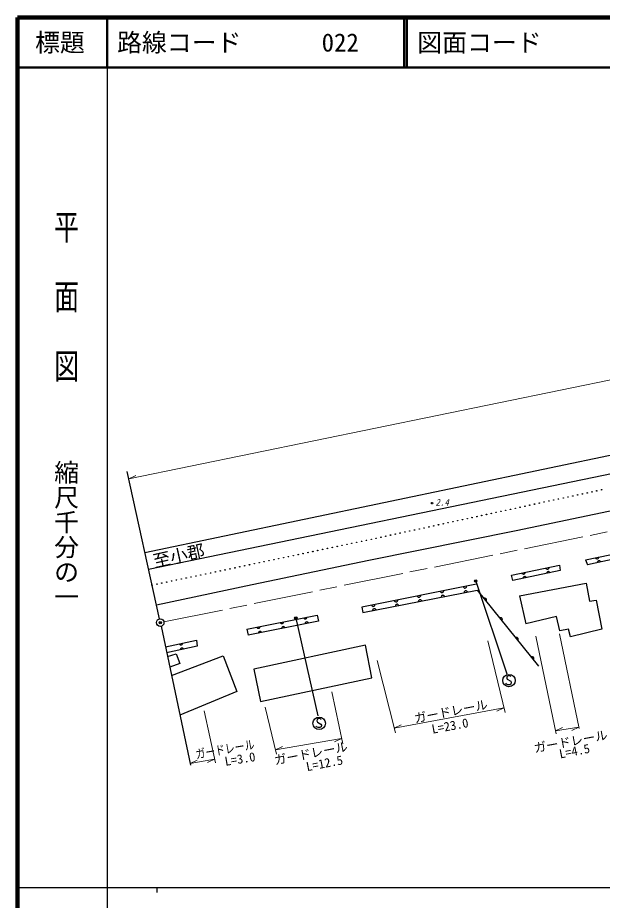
# Model space of a CAD drawing. Units: millimetres, scale not verified. Extents: x 40000 to 680000, y 20000 to 380000.
# Drawn here: x 40000 to 157600, y 202409 to 380000 of the extents above; entities that cross this region are included whole.
import ezdxf
from ezdxf.enums import TextEntityAlignment as Align

# ---------------------------------------------------------------- set-up
doc = ezdxf.new("R2010")
doc.units = ezdxf.units.MM
doc.header["$LTSCALE"] = 1000
doc.header["$PDMODE"] = 32
doc.header["$PDSIZE"] = 500
doc.linetypes.add('CHAIN', pattern=[18.5, 12, -1.5, 3.5, -1.5])
for name, color, linetype, lineweight in [('M-BGD', 7, 'Continuous', 25), ('M-BMK', 2, 'CHAIN', 13), ('M-BMK-OTRS', 5, 'Continuous', 25), ('M-BMK-SRVR', 3, 'Continuous', 25), ('M-STR-HTXT', 7, 'Continuous', 13), ('M-STR-STRC', 7, 'Continuous', 25), ('M-TTL', 2, 'Continuous', 140), ('M-TTL-BAND', 7, 'Continuous', 25), ('M-TTL-LINE', 7, 'Continuous', 50)]:
    doc.layers.add(name, color=color, linetype=linetype, lineweight=lineweight)
for name, color, linetype in [('M-BMK-HTXT', 7, 'Continuous'), ('M-OTRS', 6, 'Continuous'), ('M-TTL-TXT', 7, 'Continuous')]:
    doc.layers.add(name, color=color, linetype=linetype)
doc.styles.add('@ＭＳ ゴシック', font='')
doc.styles.add('ＭＳ ゴシック', font='')
doc.styles.get('@ＭＳ ゴシック').set_extended_font_data('@MS Gothic')
doc.styles.get('ＭＳ ゴシック').set_extended_font_data('MS Gothic')

msp = doc.modelspace()

# ---------------------------------------------------------------- linework, layer by layer
at = {"layer": 'M-BGD'}
for p, q in [((65591, 272419), (240627, 309002)), ((165723, 289506), (66339, 269002)), ((140263, 276839), (170305, 283084)), ((110653, 270827), (140263, 276839)), ((154197, 270935), (168283, 273844)), ((168464, 272935), (154605, 269936)), ((87155, 265957), (110653, 270827)), ((154197, 270935), (154605, 269936)), ((156201, 271349), (156246, 271273)), ((156246, 271273), (156301, 271213)), ((156301, 271213), (156384, 271158)), ((156384, 271158), (156461, 271131)), ((156461, 271131), (156549, 271121)), ((156549, 271121), (156659, 271143)), ((156583, 270450), (156573, 270362)), ((156609, 270527), (156583, 270450)), ((156663, 270610), (156609, 270527)), ((156659, 271143), (156735, 271188)), ((156722, 270666), (156663, 270610)), ((156798, 270711), (156722, 270666)), ((156735, 271188), (156795, 271243)), ((156795, 271243), (156850, 271326)), ((156908, 270735), (156798, 270711)), ((156850, 271326), (156877, 271403)), ((156877, 271403), (156887, 271491)), ((156996, 270725), (156908, 270735)), ((157073, 270699), (156996, 270725)), ((157156, 270645), (157073, 270699)), ((157212, 270586), (157156, 270645)), ((157257, 270510), (157212, 270586)), ((139330, 267845), (148963, 269844)), ((149145, 268753), (139602, 266754)), ((141395, 268273), (141440, 268197)), ((141440, 268197), (141495, 268137)), ((141929, 268112), (141989, 268168)), ((141989, 268168), (142044, 268250)), ((142044, 268250), (142070, 268328)), ((142070, 268328), (142081, 268415)), ((146212, 269273), (146256, 269196)), ((146256, 269196), (146312, 269136)), ((146312, 269136), (146395, 269082)), ((146395, 269082), (146472, 269055)), ((146427, 268270), (146417, 268182)), ((146454, 268347), (146427, 268270)), ((146508, 268430), (146454, 268347)), ((146472, 269055), (146560, 269045)), ((146568, 268485), (146508, 268430)), ((146560, 269045), (146669, 269068)), ((146644, 268530), (146568, 268485)), ((146754, 268553), (146644, 268530)), ((146669, 269068), (146746, 269112)), ((146746, 269112), (146806, 269167)), ((146842, 268543), (146754, 268553)), ((146806, 269167), (146860, 269250)), ((146919, 268516), (146842, 268543)), ((146860, 269250), (146887, 269327)), ((146887, 269327), (146897, 269415)), ((147002, 268462), (146919, 268516)), ((147057, 268402), (147002, 268462)), ((147102, 268325), (147057, 268402)), ((148963, 269844), (149145, 268753)), ((139602, 266754), (139330, 267845)), ((141495, 268137), (141578, 268082)), ((141578, 268082), (141655, 268055)), ((141656, 267270), (141645, 267182)), ((141655, 268055), (141743, 268045)), ((141682, 267347), (141656, 267270)), ((141737, 267430), (141682, 267347)), ((141796, 267485), (141737, 267430)), ((141743, 268045), (141853, 268068)), ((141873, 267530), (141796, 267485)), ((141853, 268068), (141929, 268112)), ((141983, 267553), (141873, 267530)), ((142070, 267543), (141983, 267553)), ((142148, 267516), (142070, 267543)), ((142230, 267462), (142148, 267516)), ((142286, 267402), (142230, 267462)), ((142331, 267326), (142286, 267402)), ((67893, 261894), (87155, 265957)), ((132273, 265997), (109198, 261383)), ((109417, 260328), (132427, 264836)), ((125683, 264594), (125694, 264682)), ((129622, 265467), (129666, 265390)), ((129666, 265390), (129721, 265330)), ((129721, 265330), (129804, 265275)), ((129804, 265275), (129880, 265248)), ((129937, 264619), (129877, 264565)), ((129880, 265248), (129968, 265237)), ((130014, 264663), (129937, 264619)), ((129968, 265237), (130078, 265259)), ((130124, 264685), (130014, 264663)), ((130078, 265259), (130155, 265302)), ((130212, 264673), (130124, 264685)), ((130155, 265302), (130215, 265357)), ((130289, 264645), (130212, 264673)), ((130215, 265357), (130270, 265440)), ((130270, 265440), (130298, 265517)), ((130371, 264590), (130289, 264645)), ((130298, 265517), (130309, 265604)), ((132427, 264836), (144779, 249541)), ((140920, 263664), (154325, 266209)), ((154325, 266209), (155006, 262619)), ((116453, 262748), (116464, 262836)), ((120392, 263621), (120436, 263544)), ((120436, 263544), (120491, 263484)), ((120491, 263484), (120574, 263429)), ((120574, 263429), (120651, 263402)), ((120651, 263402), (120738, 263391)), ((120810, 262860), (120733, 262816)), ((120738, 263391), (120848, 263413)), ((120920, 262882), (120810, 262860)), ((120848, 263413), (120925, 263457)), ((121008, 262870), (120920, 262882)), ((120925, 263457), (120986, 263512)), ((120986, 263512), (121040, 263594)), ((121085, 262842), (121008, 262870)), ((121040, 263594), (121068, 263671)), ((121068, 263671), (121079, 263759)), ((121167, 262787), (121085, 262842)), ((125007, 264544), (125051, 264467)), ((125051, 264467), (125106, 264407)), ((125106, 264407), (125189, 264352)), ((125192, 263504), (125180, 263416)), ((125189, 264352), (125265, 264325)), ((125219, 263581), (125192, 263504)), ((125275, 263663), (125219, 263581)), ((125265, 264325), (125353, 264314)), ((125335, 263718), (125275, 263663)), ((125412, 263761), (125335, 263718)), ((125353, 264314), (125463, 264336)), ((125522, 263783), (125412, 263761)), ((125463, 264336), (125540, 264380)), ((125610, 263772), (125522, 263783)), ((125540, 264380), (125600, 264434)), ((125600, 264434), (125655, 264517)), ((125687, 263744), (125610, 263772)), ((125655, 264517), (125683, 264594)), ((125769, 263689), (125687, 263744)), ((125824, 263628), (125769, 263689)), ((125867, 263551), (125824, 263628)), ((129794, 264406), (129782, 264318)), ((129822, 264483), (129794, 264406)), ((129877, 264565), (129822, 264483)), ((130426, 264530), (130371, 264590)), ((130469, 264453), (130426, 264530)), ((133877, 263174), (133794, 263143)), ((133958, 263185), (133877, 263174)), ((134056, 263175), (133958, 263185)), ((134133, 263147), (134056, 263175)), ((134208, 263099), (134133, 263147)), ((134278, 263012), (134208, 263099)), ((134309, 262929), (134278, 263012)), ((134320, 262848), (134309, 262929)), ((134310, 262750), (134320, 262848)), ((140920, 263664), (142192, 258030)), ((109198, 261383), (109417, 260328)), ((111163, 261775), (111207, 261699)), ((111207, 261699), (111262, 261638)), ((111262, 261638), (111344, 261583)), ((111344, 261583), (111421, 261556)), ((111421, 261556), (111509, 261545)), ((111509, 261545), (111618, 261567)), ((111716, 261078), (111606, 261057)), ((111618, 261567), (111695, 261611)), ((111695, 261611), (111756, 261666)), ((111804, 261067), (111716, 261078)), ((111756, 261666), (111811, 261748)), ((111881, 261039), (111804, 261067)), ((111811, 261748), (111838, 261825)), ((111838, 261825), (111849, 261913)), ((115778, 262698), (115822, 262622)), ((115822, 262622), (115876, 262561)), ((115876, 262561), (115959, 262506)), ((115959, 262506), (116036, 262479)), ((115988, 261701), (115976, 261613)), ((116015, 261778), (115988, 261701)), ((116071, 261860), (116015, 261778)), ((116036, 262479), (116124, 262468)), ((116131, 261915), (116071, 261860)), ((116124, 262468), (116233, 262490)), ((116208, 261958), (116131, 261915)), ((116318, 261980), (116208, 261958)), ((116233, 262490), (116310, 262534)), ((116310, 262534), (116371, 262589)), ((116406, 261969), (116318, 261980)), ((116371, 262589), (116426, 262671)), ((116483, 261941), (116406, 261969)), ((116426, 262671), (116453, 262748)), ((116565, 261886), (116483, 261941)), ((116620, 261825), (116565, 261886)), ((116663, 261748), (116620, 261825)), ((120590, 262603), (120578, 262515)), ((120617, 262680), (120590, 262603)), ((120673, 262762), (120617, 262680)), ((120733, 262816), (120673, 262762)), ((121222, 262727), (121167, 262787)), ((121265, 262650), (121222, 262727)), ((134234, 262599), (134282, 262673)), ((134282, 262673), (134310, 262750)), ((155006, 262619), (156370, 262801)), ((156370, 262801), (157506, 256985)), ((86078, 256973), (100210, 259790)), ((98159, 259224), (98186, 259301)), ((98186, 259301), (98198, 259389)), ((100210, 259790), (100482, 258609)), ((111385, 260800), (111374, 260712)), ((111413, 260877), (111385, 260800)), ((111468, 260959), (111413, 260877)), ((111529, 261013), (111468, 260959)), ((111606, 261057), (111529, 261013)), ((111963, 260984), (111881, 261039)), ((112017, 260924), (111963, 260984)), ((112061, 260846), (112017, 260924)), ((148372, 259529), (142192, 258030)), ((149054, 256666), (148372, 259529)), ((100482, 258609), (86396, 255746)), ((88765, 257423), (88776, 257511)), ((92801, 258313), (92844, 258236)), ((92844, 258236), (92899, 258176)), ((92899, 258176), (92982, 258121)), ((92982, 258121), (93058, 258093)), ((93058, 258093), (93146, 258082)), ((93146, 258082), (93256, 258104)), ((93256, 258104), (93333, 258148)), ((93333, 258148), (93393, 258203)), ((93393, 258203), (93448, 258285)), ((93448, 258285), (93476, 258362)), ((93476, 258362), (93487, 258450)), ((97511, 259252), (97555, 259175)), ((97555, 259175), (97610, 259115)), ((97610, 259115), (97692, 259060)), ((97692, 259060), (97769, 259032)), ((97769, 259032), (97857, 259021)), ((97802, 258150), (97792, 258062)), ((97829, 258227), (97802, 258150)), ((97884, 258309), (97829, 258227)), ((97857, 259021), (97967, 259043)), ((97944, 258364), (97884, 258309)), ((98021, 258408), (97944, 258364)), ((97967, 259043), (98044, 259087)), ((98131, 258431), (98021, 258408)), ((98044, 259087), (98104, 259142)), ((98104, 259142), (98159, 259224)), ((98219, 258420), (98131, 258431)), ((98296, 258393), (98219, 258420)), ((98378, 258338), (98296, 258393)), ((98433, 258278), (98378, 258338)), ((98477, 258201), (98433, 258278)), ((137051, 259244), (136968, 259213)), ((137132, 259255), (137051, 259244)), ((137230, 259245), (137132, 259255)), ((137307, 259217), (137230, 259245)), ((137382, 259169), (137307, 259217)), ((137452, 259082), (137382, 259169)), ((137408, 258668), (137456, 258743)), ((137483, 258999), (137452, 259082)), ((137456, 258743), (137484, 258819)), ((137494, 258918), (137483, 258999)), ((137484, 258819), (137494, 258918)), ((86078, 256973), (86396, 255746)), ((88090, 257374), (88134, 257297)), ((88134, 257297), (88189, 257237)), ((88189, 257237), (88271, 257182)), ((88271, 257182), (88348, 257154)), ((88348, 257154), (88436, 257143)), ((88411, 256241), (88401, 256153)), ((88439, 256318), (88411, 256241)), ((88436, 257143), (88546, 257165)), ((88493, 256401), (88439, 256318)), ((88554, 256456), (88493, 256401)), ((88546, 257165), (88623, 257209)), ((88630, 256500), (88554, 256456)), ((88623, 257209), (88683, 257264)), ((88740, 256522), (88630, 256500)), ((88683, 257264), (88738, 257346)), ((88738, 257346), (88765, 257423)), ((88828, 256512), (88740, 256522)), ((88905, 256484), (88828, 256512)), ((88987, 256430), (88905, 256484)), ((89043, 256369), (88987, 256430)), ((89087, 256293), (89043, 256369)), ((93107, 257195), (93096, 257108)), ((93134, 257272), (93107, 257195)), ((93189, 257355), (93134, 257272)), ((93249, 257410), (93189, 257355)), ((93326, 257454), (93249, 257410)), ((93435, 257476), (93326, 257454)), ((93523, 257466), (93435, 257476)), ((93600, 257439), (93523, 257466)), ((93683, 257384), (93600, 257439)), ((93738, 257324), (93683, 257384)), ((93782, 257247), (93738, 257324)), ((150826, 256939), (149054, 256666)), ((151189, 255394), (150826, 256939)), ((157506, 256985), (151189, 255394)), ((69716, 253402), (75993, 254771)), ((72512, 254012), (72557, 253936)), ((73107, 253913), (73160, 253996)), ((73160, 253996), (73187, 254073)), ((73187, 254073), (73196, 254161)), ((75993, 254771), (76106, 253522)), ((140225, 255313), (140142, 255282)), ((140306, 255325), (140225, 255313)), ((140404, 255314), (140306, 255325)), ((140481, 255286), (140404, 255314)), ((140556, 255238), (140481, 255286)), ((140626, 255151), (140556, 255238)), ((140582, 254738), (140630, 254812)), ((140657, 255068), (140626, 255151)), ((140630, 254812), (140658, 254889)), ((140668, 254987), (140657, 255068)), ((140658, 254889), (140668, 254987)), ((76106, 253522), (69967, 252214)), ((72557, 253936), (72613, 253877)), ((72613, 253877), (72697, 253823)), ((72704, 252883), (72694, 252795)), ((72697, 253823), (72774, 253797)), ((72731, 252960), (72704, 252883)), ((72784, 253043), (72731, 252960)), ((72774, 253797), (72862, 253787)), ((72844, 253099), (72784, 253043)), ((72920, 253144), (72844, 253099)), ((72862, 253787), (72971, 253811)), ((73030, 253167), (72920, 253144)), ((72971, 253811), (73048, 253857)), ((73118, 253157), (73030, 253167)), ((73048, 253857), (73107, 253913)), ((73195, 253131), (73118, 253157)), ((73278, 253077), (73195, 253131)), ((73334, 253017), (73278, 253077)), ((73379, 252941), (73334, 253017)), ((109991, 253744), (87489, 248909)), ((111263, 247201), (109991, 253744)), ((70130, 251442), (71903, 251988)), ((70927, 247674), (81319, 251599)), ((71903, 251988), (72642, 250057)), ((81319, 251599), (84081, 244401)), ((143399, 251383), (143316, 251352)), ((143480, 251394), (143399, 251383)), ((143578, 251384), (143480, 251394)), ((143655, 251356), (143578, 251384)), ((143730, 251308), (143655, 251356)), ((143800, 251221), (143730, 251308)), ((143756, 250807), (143804, 250882)), ((143831, 251138), (143800, 251221)), ((143804, 250882), (143832, 250959)), ((143842, 251057), (143831, 251138)), ((143832, 250959), (143842, 251057)), ((72642, 250057), (70577, 249327)), ((87489, 248909), (88834, 242439)), ((88834, 242439), (111263, 247201)), ((84081, 244401), (72621, 239666))]:
    msp.add_line(p, q, dxfattribs=at)
for centre, radius in [((153594, 284185), 50), ((154557, 284390), 50), ((155520, 284595), 50), ((156484, 284801), 50), ((157447, 285006), 50), ((123358, 282318), 150), ((123358, 282318), 90), ((144919, 282332), 50), ((145885, 282540), 50), ((146850, 282748), 50), ((147814, 282953), 50), ((148777, 283159), 50), ((149740, 283364), 50), ((150704, 283569), 50), ((151667, 283774), 50), ((152630, 283980), 50), ((123358, 282318), 30), ((137196, 280668), 50), ((138161, 280876), 50), ((139127, 281084), 50), ((140092, 281292), 50), ((141058, 281500), 50), ((142023, 281708), 50), ((142989, 281916), 50), ((143954, 282124), 50), ((128507, 278795), 50), ((129473, 279003), 50), ((130438, 279211), 50), ((131403, 279420), 50), ((132369, 279628), 50), ((133334, 279836), 50), ((134300, 280044), 50), ((135265, 280252), 50), ((136231, 280460), 50), ((120784, 277131), 50), ((121749, 277339), 50), ((122715, 277547), 50), ((123680, 277755), 50), ((124645, 277963), 50), ((125611, 278171), 50), ((126576, 278379), 50), ((127542, 278587), 50), ((112095, 275259), 50), ((113060, 275467), 50), ((114026, 275675), 50), ((114991, 275883), 50), ((115957, 276091), 50), ((116922, 276299), 50), ((117887, 276507), 50), ((118853, 276715), 50), ((119818, 276923), 50), ((104270, 273615), 50), ((105250, 273820), 50), ((106230, 274025), 50), ((107210, 274231), 50), ((108190, 274436), 50), ((109170, 274641), 50), ((110150, 274846), 50), ((111130, 275051), 50), ((95451, 271770), 50), ((96431, 271975), 50), ((97411, 272180), 50), ((98391, 272385), 50), ((99371, 272590), 50), ((100351, 272795), 50), ((101330, 273000), 50), ((102310, 273205), 50), ((103290, 273410), 50), ((86632, 269925), 50), ((87612, 270130), 50), ((88592, 270335), 50), ((89572, 270540), 50), ((90552, 270745), 50), ((91531, 270950), 50), ((92511, 271155), 50), ((93491, 271360), 50), ((94471, 271565), 50), ((78793, 268284), 50), ((79773, 268489), 50), ((80752, 268694), 50), ((81732, 268899), 50), ((82712, 269104), 50), ((83692, 269309), 50), ((84672, 269514), 50), ((85652, 269719), 50), ((69974, 266439), 50), ((70953, 266644), 50), ((71933, 266849), 50), ((72913, 267054), 50), ((73893, 267259), 50), ((74873, 267464), 50), ((75853, 267669), 50), ((76833, 267874), 50), ((77813, 268079), 50), ((67034, 265824), 50), ((68014, 266029), 50), ((68994, 266234), 50)]:
    msp.add_circle(centre, radius, dxfattribs=at)
at = {"layer": 'M-BMK'}
msp.add_line((69417, 258437), (166012, 278027), dxfattribs=at)
at = {"layer": 'M-BMK-OTRS'}
for p, q in [((68522, 259020), (62037, 288668)), ((68837, 257554), (74741, 229638))]:
    msp.add_line(p, q, dxfattribs=at)
at = {"layer": 'M-BMK-SRVR'}
for radius in [750, 30]:
    msp.add_circle((68682, 258288), radius, dxfattribs=at)
at = {"layer": 'M-OTRS'}
msp.add_point((68682, 258288), dxfattribs=at)
at = {"layer": 'M-STR-HTXT'}
for p, q in [((62357, 287202), (316089, 339297)), ((62357, 287202), (63742, 287916)), ((149006, 256051), (152911, 236952)), ((134576, 254607), (138029, 240202)), ((144249, 255554), (148296, 235887)), ((112277, 250641), (115969, 236100)), ((103166, 244374), (105381, 233923)), ((77500, 240534), (79772, 230083)), ((89768, 241273), (92040, 231844)), ((115731, 237035), (137790, 241158)), ((137790, 241158), (136393, 240469)), ((115731, 237035), (117129, 237723)), ((148164, 236527), (152850, 237251)), ((148164, 236527), (149583, 237171)), ((152850, 237251), (151432, 236607)), ((91838, 232683), (105152, 235003)), ((105152, 235003), (103747, 234332)), ((91838, 232683), (93244, 233355)), ((74673, 229961), (79610, 230827)), ((74673, 229961), (76078, 230634)), ((79610, 230827), (78205, 230155))]:
    msp.add_line(p, q, dxfattribs=at)
at = {"layer": 'M-STR-STRC'}
for p, q in [((132125, 266655), (138392, 248004)), ((95959, 259197), (100358, 239531)), ((138416, 247428), (138366, 247128)), ((138366, 247128), (138466, 246878)), ((138716, 247578), (138416, 247428)), ((138466, 246878), (139166, 246478)), ((138916, 247578), (138716, 247578)), ((139116, 247528), (138916, 247578)), ((139216, 247428), (139116, 247528)), ((138316, 245928), (138216, 246078)), ((138616, 245778), (138316, 245928)), ((138966, 245778), (138616, 245778)), ((139216, 245928), (138966, 245778)), ((139166, 246478), (139266, 246228)), ((139266, 246228), (139216, 245928)), ((100240, 238824), (100190, 238524)), ((100190, 238524), (100290, 238274)), ((100540, 238974), (100240, 238824)), ((100290, 238274), (100990, 237874)), ((100740, 238974), (100540, 238974)), ((100940, 238924), (100740, 238974)), ((101040, 238824), (100940, 238924)), ((100140, 237324), (100040, 237474)), ((100440, 237174), (100140, 237324)), ((100790, 237174), (100440, 237174)), ((101040, 237324), (100790, 237174)), ((100990, 237874), (101090, 237624)), ((101090, 237624), (101040, 237324))]:
    msp.add_line(p, q, dxfattribs=at)
for centre, radius in [((132125, 266655), 250), ((132125, 266655), 150), ((132125, 266655), 50), ((95959, 259197), 250), ((95959, 259197), 150), ((95959, 259197), 50), ((138816, 246628), 1250), ((100640, 238024), 1250)]:
    msp.add_circle(centre, radius, dxfattribs=at)
at = {"layer": 'M-TTL'}
for p, q in [((40000, 380000), (40000, 20000)), ((680000, 380000), (40000, 380000))]:
    msp.add_line(p, q, dxfattribs=at)
at = {"layer": 'M-TTL-BAND'}
for p, q in [((58000, 370000), (58000, 20000)), ((40000, 205000), (579000, 205000)), ((68000, 205000), (68000, 204000))]:
    msp.add_line(p, q, dxfattribs=at)
at = {"layer": 'M-TTL-LINE'}
for p, q in [((58000, 380000), (58000, 370000)), ((117750, 380000), (117750, 370000)), ((118250, 380000), (118250, 370000)), ((40000, 370000), (680000, 370000))]:
    msp.add_line(p, q, dxfattribs=at)

# ---------------------------------------------------------------- texts
at = {"layer": 'M-BGD', "style": 'ＭＳ ゴシック', "oblique": 15}
msp.add_text('2.4', height=1320, dxfattribs=at).set_placement((125380, 282495), align=Align.MIDDLE_CENTER)
at = {"layer": 'M-BMK-HTXT', "style": 'ＭＳ ゴシック'}
msp.add_text('至小郡', height=2566, rotation=12.5, dxfattribs=at).set_placement((72401, 271730), align=Align.MIDDLE_CENTER)
at = {"layer": 'M-STR-HTXT', "style": 'ＭＳ ゴシック'}
for s, rotation, p in [('ガードレール', 11.1, (127134, 240449)), ('L=23.0', 10.5, (126965, 237508)), ('ガードレール', 10.5, (151223, 234398)), ('ガードレール', 10.9, (98967, 231992)), ('L=4.5', 11, (152000, 232434)), ('L=3.0', 9.2, (84723, 230863)), ('L=12.5', 10.9, (101709, 229993))]:
    msp.add_text(s, height=1833, rotation=rotation, dxfattribs=at).set_placement(p, align=Align.MIDDLE_CENTER)
at = {"layer": 'M-STR-HTXT', "style": 'ＭＳ ゴシック', "width": 0.8}
msp.add_text('ガードレール', height=1833, rotation=9.8, dxfattribs=at).set_placement((81691, 232818), align=Align.MIDDLE_CENTER)
at = {"layer": 'M-TTL-BAND', "style": '@ＭＳ ゴシック', "width": 1.4}
msp.add_text('平  面  図', height=3666, rotation=270, dxfattribs=at).set_placement((49777, 306475), align=Align.MIDDLE_RIGHT)
at = {"layer": 'M-TTL-BAND', "style": '@ＭＳ ゴシック'}
msp.add_text('縮尺千分の一', height=3666, rotation=270, dxfattribs=at).set_placement((49777, 261030), align=Align.MIDDLE_RIGHT)
at = {"layer": 'M-TTL-TXT', "style": 'ＭＳ ゴシック'}
msp.add_text('標題', height=3666, dxfattribs=at).set_placement((48500, 375000), align=Align.MIDDLE_CENTER)
for s, p in [('路線コード', (60000, 375000)), ('022', (101142, 375000)), ('図面コード', (120380, 375000))]:
    msp.add_text(s, height=3666, dxfattribs=at).set_placement(p, align=Align.MIDDLE_LEFT)

doc.saveas('drawing.dxf')
